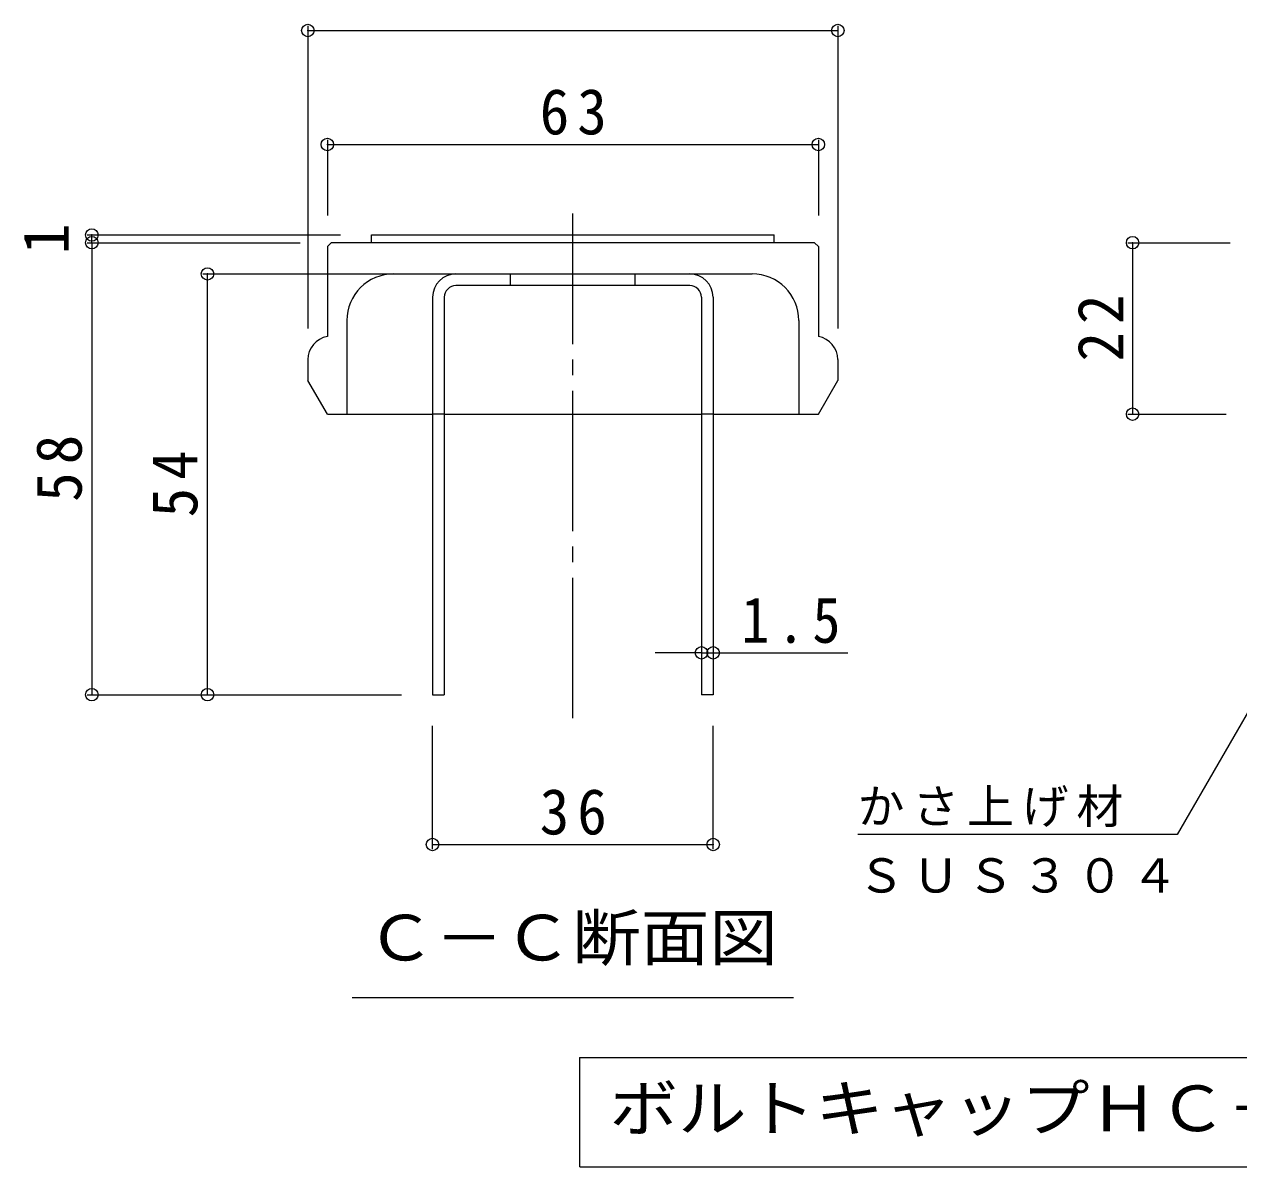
# Model space of a CAD drawing. Units: millimetres on the paper, enlarged 10 times, with parts at other scales. Extents: x -1235 to 1714, y -1353 to 1361.
# Drawn here: x 383 to 1162, y 7 to 740 of the extents above; entities that cross this region are included whole.
import ezdxf
from ezdxf.enums import TextEntityAlignment as Align

# ---------------------------------------------------------------- set-up
doc = ezdxf.new("R2010")
doc.units = ezdxf.units.MM
doc.header["$LTSCALE"] = 10
doc.header["$PDMODE"] = 32
doc.header["$PDSIZE"] = 8
doc.linetypes.add('CHAIN2', pattern=[12, 9, -1, 1, -1])
doc.linetypes.add('DASHED1', pattern=[1.8, 1.2, -0.6])
for name, color, linetype, lineweight in [('D-4', 7, 'Continuous', 9), ('D-5', 7, 'Continuous', 9), ('D-7', 6, 'Continuous', 9), ('D-8', 4, 'Continuous', 9)]:
    doc.layers.add(name, color=color, linetype=linetype, lineweight=lineweight)
doc.styles.add('ＭＳ ゴシック', font='')
doc.styles.get('ＭＳ ゴシック').set_extended_font_data('MS Gothic')

msp = doc.modelspace()

# ---------------------------------------------------------------- linework, layer by layer
at = {"layer": 'D-4'}
for p, q in [((564.53, 739.08), (564.53, 544.9)), ((564.53, 736.08), (904.53, 736.08)), ((904.53, 739.08), (904.53, 544.9)), ((577.03, 665.93), (577.03, 617.4)), ((577.03, 662.93), (892.03, 662.93)), ((892.03, 665.93), (892.03, 617.4)), ((422.91, 604.9), (585.45, 604.9)), ((422.91, 599.9), (559.53, 599.9)), ((425.91, 599.9), (425.91, 604.9)), ((425.91, 599.9), (425.91, 309.9)), ((1090.61, 599.9), (1156.2, 599.9)), ((1093.61, 599.9), (1093.61, 489.9)), ((497.13, 579.9), (639.53, 579.9)), ((500.13, 309.9), (500.13, 579.9)), ((1090.61, 489.9), (1153.7, 489.9)), ((1211.2, 374.29), (1122.26, 220.25)), ((817.03, 336.71), (787.43, 336.71)), ((817.03, 336.71), (824.53, 336.71)), ((824.53, 336.71), (910.94, 336.71)), ((422.91, 309.9), (624.53, 309.9)), ((644.53, 210.74), (644.53, 289.9)), ((824.53, 210.74), (824.53, 289.9)), ((1122.26, 220.25), (917.26, 220.25)), ((644.53, 213.74), (824.53, 213.74))]:
    msp.add_line(p, q, dxfattribs=at)
for p in [(564.53, 736.08), (904.53, 736.08), (577.03, 662.93), (892.03, 662.93), (425.91, 604.9), (425.91, 599.9), (1093.61, 599.9), (500.13, 579.9), (1093.61, 489.9), (817.03, 336.71), (824.53, 336.71), (425.91, 309.9), (500.13, 309.9), (644.53, 213.74), (824.53, 213.74)]:
    msp.add_point(p, dxfattribs=at)
at = {"layer": 'D-5'}
for p, q in [((593.03, 115.54), (876.03, 115.54)), ((738.73, 77), (738.73, 7)), ((738.92, 7), (1402.46, 7))]:
    msp.add_line(p, q, dxfattribs=at)
msp.add_lwpolyline([(738.73, 77), (1402.26, 77), (1402.26, 7)], dxfattribs=at)
at = {"layer": 'D-7', "linetype": 'CHAIN2'}
msp.add_line((734.53, 294.9), (734.53, 618.67), dxfattribs=at)
at = {"layer": 'D-7'}
for p, q in [((577.03, 597.4), (579.53, 599.9)), ((889.52, 599.9), (579.53, 599.9)), ((605.45, 604.9), (863.61, 604.9)), ((605.45, 599.9), (605.45, 604.9)), ((863.61, 599.9), (863.61, 604.9)), ((892.03, 597.4), (889.52, 599.9)), ((577.03, 597.4), (577.03, 539.69)), ((892.03, 597.4), (892.03, 539.69)), ((619.53, 579.9), (849.53, 579.9)), ((589.53, 549.9), (589.53, 489.9)), ((879.53, 549.9), (879.53, 489.9)), ((564.53, 524.9), (564.53, 511.55)), ((904.53, 524.9), (904.53, 511.55)), ((577.03, 489.9), (564.53, 511.55)), ((892.03, 489.9), (904.53, 511.55)), ((577.03, 489.9), (644.53, 489.9)), ((652.03, 489.9), (817.03, 489.9)), ((824.53, 489.9), (892.03, 489.9))]:
    msp.add_line(p, q, dxfattribs=at)
at = {"layer": 'D-7', "linetype": 'DASHED1'}
for p, q in [((652.03, 489.9), (644.53, 489.9)), ((824.53, 489.9), (817.03, 489.9))]:
    msp.add_line(p, q, dxfattribs=at)
at = {"layer": 'D-7'}
for centre, radius, start, end in [((619.53, 549.9), 30, 90, 180), ((849.53, 549.9), 30, 0, 90), ((579.53, 524.9), 15, 99.59386, 180), ((889.53, 524.9), 15, 0, 80.40614)]:
    msp.add_arc(centre, radius, start, end, dxfattribs=at)
at = {"layer": 'D-8'}
for p, q in [((659.53, 579.9), (809.53, 579.9)), ((694.53, 572.4), (694.53, 579.9)), ((774.53, 572.4), (774.53, 579.9)), ((809.53, 572.4), (659.53, 572.4)), ((644.53, 564.9), (644.53, 309.9)), ((652.03, 564.9), (652.03, 309.9)), ((817.03, 564.9), (817.03, 309.9)), ((824.53, 564.9), (824.53, 309.9)), ((644.53, 309.9), (652.03, 309.9)), ((824.53, 309.9), (817.03, 309.9))]:
    msp.add_line(p, q, dxfattribs=at)
for centre, radius, start, end in [((659.53, 564.9), 15, 90, 180), ((809.53, 564.9), 15, 0, 90), ((659.53, 564.9), 7.5, 90, 180), ((809.53, 564.9), 7.5, 0, 90)]:
    msp.add_arc(centre, radius, start, end, dxfattribs=at)

# ---------------------------------------------------------------- texts
at = {"layer": 'D-4', "color": 2, "style": 'ＭＳ ゴシック'}
msp.add_text('1', height=29.33, rotation=90, dxfattribs=at).set_placement((419.91, 592.4), align=Align.BOTTOM_LEFT)
at = {"layer": 'D-4', "color": 2, "char_height": 29.33, "attachment_point": 7, "style": 'ＭＳ ゴシック'}
for s, insert in [('\\T1.27;\\W0.95;63', (713.28, 668.93)), ('\\T1.27;\\W0.9;1.5', (842.63, 342.71)), ('\\T1.27;\\W0.95;36', (713.28, 219.74))]:
    msp.add_mtext(s, dxfattribs=dict(at, insert=insert))
at = {"layer": 'D-4', "color": 2, "char_height": 29.33, "attachment_point": 7, "rotation": 90, "style": 'ＭＳ ゴシック'}
for s, insert in [('\\T1.27;\\W0.95;22', (1087.61, 523.65)), ('\\T1.27;\\W0.95;58', (419.91, 433.65)), ('\\T1.27;\\W0.95;54', (494.13, 423.65))]:
    msp.add_mtext(s, dxfattribs=dict(at, insert=insert))
at = {"layer": 'D-4', "char_height": 21.99, "attachment_point": 7, "style": 'ＭＳ ゴシック'}
for s, insert in [('\\T1.17;かさ上げ材', (917.26, 224.9)), ('\\T1.17;ＳＵＳ３０４', (917.26, 182.53))]:
    msp.add_mtext(s, dxfattribs=dict(at, insert=insert))
at = {"layer": 'D-5', "color": 2, "style": 'ＭＳ ゴシック', "width": 1.1}
for s, p in [('Ｃ－Ｃ断面図', (602.03, 130.54)), ('ボルトキャップＨＣ－Ｈ詳細図', (758, 21))]:
    msp.add_text(s, height=29.33, dxfattribs=at).set_placement(p, align=Align.BOTTOM_LEFT)

doc.saveas('drawing.dxf')
